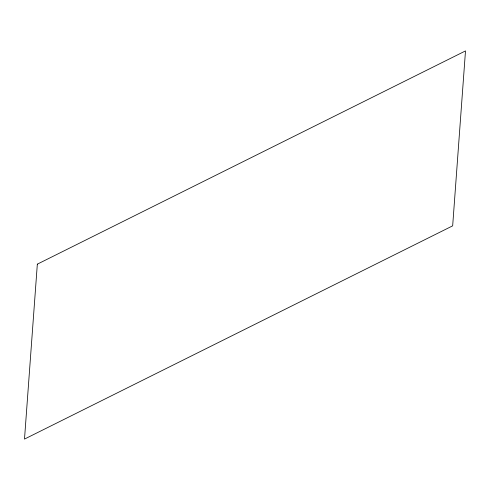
<?xml version="1.0" encoding="UTF-8"?>
<svg xmlns="http://www.w3.org/2000/svg" width="490" height="490" viewBox="0 0 490 490"><rect width="100%" height="100%" fill="white"/><g stroke="black" fill="none" stroke-linecap="round" stroke-linejoin="round"><path stroke-width="0.73" d="M37.332 264.159L24.5 439.089L452.668 225.841L465.5 50.911L37.332 264.159"/></g></svg>
